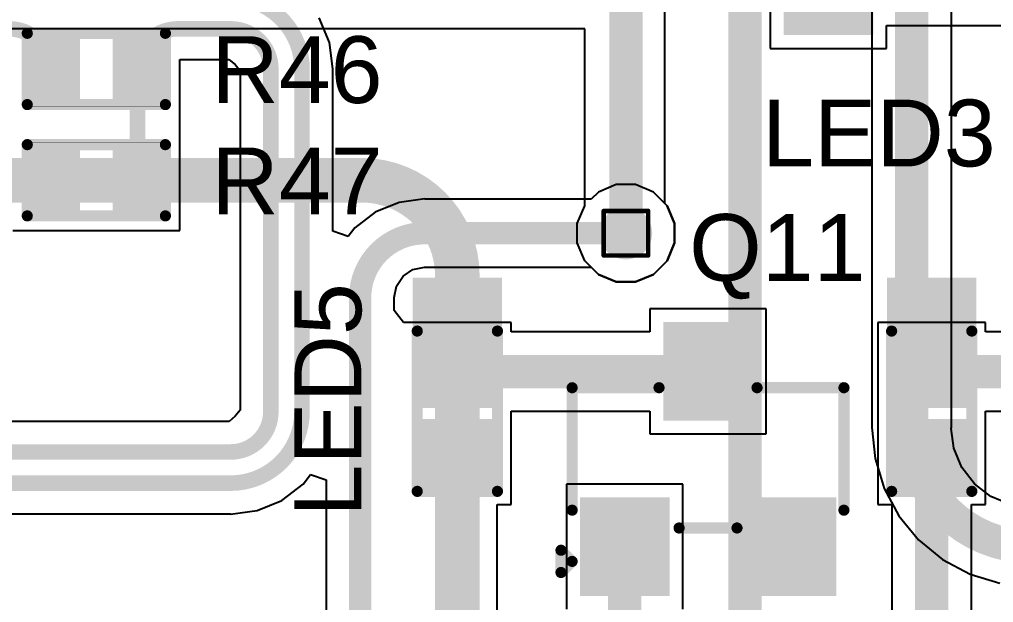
# Model space of a CAD drawing. Header units: inches. Extents: x -40 to 219, y 2 to 133.
# Drawn here: x 25.39 to 36.49, y 25.79 to 32.44 of the extents above; entities that cross this region are included whole.
import ezdxf

# ---------------------------------------------------------------- set-up
doc = ezdxf.new("R2010")
doc.units = ezdxf.units.IN
for name, color, linetype in [('Bottom Layer', 5, 'Continuous'), ('Drill Drawing', 1, 'Continuous'), ('Top Layer', 1, 'Continuous'), ('Top Overlay', 2, 'Continuous'), ('Top Paste', 8, 'Continuous'), ('Top Solder', 216, 'Continuous'), ('Via Holes', 16, 'Continuous')]:
    doc.layers.add(name, color=color, linetype=linetype)
doc.styles.add('Arial', font='', dxfattribs={"height": 0.2})
doc.styles.get('Arial').set_extended_font_data('Arial')

# ---------------------------------------------------------------- blocks, each defined once
blk = doc.blocks.new('R___0402_71')
at = {"layer": 'Top Layer'}
for points in [[(-0.6985025399999999, -0.3175), (-0.6985025399999999, 0.3175), (-0.24130254, 0.3175), (-0.24130254, -0.3175)], [(0.2412999999999999, -0.3175), (0.2413, 0.3175), (0.6985, 0.3175), (0.6985, -0.3175)]]:
    blk.add_hatch(color=1, dxfattribs=at).paths.add_polyline_path(points)
at = {"layer": 'Top Paste'}
for points in [[(-0.6985025399999999, -0.3175), (-0.6985025399999999, 0.3175), (-0.24130254, 0.3175), (-0.24130254, -0.3175)], [(0.2412999999999999, -0.3175), (0.2413, 0.3175), (0.6985, 0.3175), (0.6985, -0.3175)]]:
    blk.add_hatch(color=8, dxfattribs=at).paths.add_polyline_path(points)
at = {"layer": 'Top Solder'}
for points in [[(-0.7535037, -0.37250116), (-0.7535037, 0.37250116), (-0.18630138, 0.37250116), (-0.18630138, -0.37250116)], [(0.1862988399999999, -0.37250116), (0.18629884, 0.37250116), (0.75350116, 0.37250116), (0.75350116, -0.37250116)]]:
    blk.add_hatch(color=216, dxfattribs=at).paths.add_polyline_path(points)
at = {"layer": 'Top Overlay'}
for points in [[(0.7874, 0.4064, 0.127, 0.127, 0), (-0.7874, 0.4064, 0.127, 0.127, 0)], [(-0.7874, 0.4064, 0.127, 0.127, 0), (-0.7874, -0.4064, 0.127, 0.127, 0)], [(0.7874, 0.4064, 0.127, 0.127, 0), (0.7874, -0.4064, 0.127, 0.127, 0)], [(0.7874, -0.4064, 0.127, 0.127, 0), (-0.7874, -0.4064, 0.127, 0.127, 0)], [(0.8127974599999999, -0.4318, 0.0032258, 0.0032258, 0), (-0.8128, -0.4318, 0.0032258, 0.0032258, 0)]]:
    blk.add_lwpolyline(points, format="xyseb", dxfattribs=at)
for points in [[(-0.8191499999999999, 0.4064, 0.0635, 0.0635, 1), (-0.7556499999999999, 0.4064, 0.0635, 0.0635, 1)], [(-0.8191499999999999, 0.4064, 0.0635, 0.0635, 1), (-0.7556499999999999, 0.4064, 0.0635, 0.0635, 1)], [(0.7556499999999999, 0.4064, 0.0635, 0.0635, 1), (0.8191499999999999, 0.4064, 0.0635, 0.0635, 1)], [(0.7556499999999999, 0.4064, 0.0635, 0.0635, 1), (0.8191499999999999, 0.4064, 0.0635, 0.0635, 1)], [(-0.8191499999999999, -0.4064, 0.0635, 0.0635, 1), (-0.7556499999999999, -0.4064, 0.0635, 0.0635, 1)], [(-0.8191499999999999, -0.4064, 0.0635, 0.0635, 1), (-0.7556499999999999, -0.4064, 0.0635, 0.0635, 1)], [(-0.81360518, -0.4318, 0.0016129, 0.0016129, 1), (-0.8119948199999999, -0.4318, 0.0016129, 0.0016129, 1)], [(0.7556499999999999, -0.4064, 0.0635, 0.0635, 1), (0.8191499999999999, -0.4064, 0.0635, 0.0635, 1)], [(0.7556499999999999, -0.4064, 0.0635, 0.0635, 1), (0.8191499999999999, -0.4064, 0.0635, 0.0635, 1)], [(0.81199228, -0.4318, 0.0016129, 0.0016129, 1), (0.8136026399999999, -0.4318, 0.0016129, 0.0016129, 1)]]:
    blk.add_lwpolyline(points, format="xyseb", close=True, dxfattribs=at)
blk = doc.blocks.new('R___0402_72')
at = {"layer": 'Top Layer'}
for points in [[(-0.6985, -0.3175), (-0.6985, 0.3175), (-0.2412999999999999, 0.3175), (-0.2413, -0.3175)], [(0.24130254, -0.3175), (0.24130254, 0.3175), (0.6985025399999999, 0.3175), (0.6985025399999999, -0.3175)]]:
    blk.add_hatch(color=1, dxfattribs=at).paths.add_polyline_path(points)
at = {"layer": 'Top Paste'}
for points in [[(-0.6985, -0.3175), (-0.6985, 0.3175), (-0.2412999999999999, 0.3175), (-0.2413, -0.3175)], [(0.24130254, -0.3175), (0.24130254, 0.3175), (0.6985025399999999, 0.3175), (0.6985025399999999, -0.3175)]]:
    blk.add_hatch(color=8, dxfattribs=at).paths.add_polyline_path(points)
at = {"layer": 'Top Solder'}
for points in [[(-0.75350116, -0.37250116), (-0.75350116, 0.37250116), (-0.1862988399999999, 0.37250116), (-0.18629884, -0.37250116)], [(0.18630138, -0.37250116), (0.18630138, 0.37250116), (0.7535037, 0.37250116), (0.7535037, -0.37250116)]]:
    blk.add_hatch(color=216, dxfattribs=at).paths.add_polyline_path(points)
at = {"layer": 'Top Overlay'}
for points in [[(-0.7874, 0.4064, 0.127, 0.127, 0), (0.7874, 0.4064, 0.127, 0.127, 0)], [(-0.7874, -0.4064, 0.127, 0.127, 0), (-0.7874, 0.4064, 0.127, 0.127, 0)], [(0.7874, -0.4064, 0.127, 0.127, 0), (0.7874, 0.4064, 0.127, 0.127, 0)], [(-0.7874, -0.4064, 0.127, 0.127, 0), (0.7874, -0.4064, 0.127, 0.127, 0)], [(-0.8127974599999999, -0.4318, 0.0032258, 0.0032258, 0), (0.8128, -0.4318, 0.0032258, 0.0032258, 0)]]:
    blk.add_lwpolyline(points, format="xyseb", dxfattribs=at)
for points in [[(-0.8191499999999999, 0.4064, 0.0635, 0.0635, 1), (-0.7556499999999999, 0.4064, 0.0635, 0.0635, 1)], [(-0.8191499999999999, 0.4064, 0.0635, 0.0635, 1), (-0.7556499999999999, 0.4064, 0.0635, 0.0635, 1)], [(0.7556499999999999, 0.4064, 0.0635, 0.0635, 1), (0.8191499999999999, 0.4064, 0.0635, 0.0635, 1)], [(0.7556499999999999, 0.4064, 0.0635, 0.0635, 1), (0.8191499999999999, 0.4064, 0.0635, 0.0635, 1)], [(-0.8191499999999999, -0.4064, 0.0635, 0.0635, 1), (-0.7556499999999999, -0.4064, 0.0635, 0.0635, 1)], [(-0.8191499999999999, -0.4064, 0.0635, 0.0635, 1), (-0.7556499999999999, -0.4064, 0.0635, 0.0635, 1)], [(-0.8136026399999999, -0.4318, 0.0016129, 0.0016129, 1), (-0.81199228, -0.4318, 0.0016129, 0.0016129, 1)], [(0.7556499999999999, -0.4064, 0.0635, 0.0635, 1), (0.8191499999999999, -0.4064, 0.0635, 0.0635, 1)], [(0.7556499999999999, -0.4064, 0.0635, 0.0635, 1), (0.8191499999999999, -0.4064, 0.0635, 0.0635, 1)], [(0.8119948199999999, -0.4318, 0.0016129, 0.0016129, 1), (0.81360518, -0.4318, 0.0016129, 0.0016129, 1)]]:
    blk.add_lwpolyline(points, format="xyseb", close=True, dxfattribs=at)
blk = doc.blocks.new('SOT_23_121')
at = {"layer": 'Top Layer'}
for points in [[(-0.41000045, 1.46000089), (0.41000045, 1.46000089), (0.41000045, 0.54000019), (-0.41000045, 0.54000019)], [(-1.36000109, -0.54000019), (-0.54000019, -0.54000019), (-0.54000019, -1.46000089), (-1.36000109, -1.46000089)], [(0.54000019, -0.54000019), (1.36000109, -0.54000019), (1.36000109, -1.46000089), (0.54000019, -1.46000089)]]:
    blk.add_hatch(color=1, dxfattribs=at).paths.add_polyline_path(points)
at = {"layer": 'Top Paste'}
for points in [[(-0.41000045, 1.46000089), (0.41000045, 1.46000089), (0.41000045, 0.54000019), (-0.41000045, 0.54000019)], [(-1.36000109, -0.54000019), (-0.54000019, -0.54000019), (-0.54000019, -1.46000089), (-1.36000109, -1.46000089)], [(0.54000019, -0.54000019), (1.36000109, -0.54000019), (1.36000109, -1.46000089), (0.54000019, -1.46000089)]]:
    blk.add_hatch(color=8, dxfattribs=at).paths.add_polyline_path(points)
at = {"layer": 'Top Solder'}
for points in [[(-0.51160045, 1.56160089), (0.51160045, 1.56160089), (0.51160045, 0.43840019), (-0.51160045, 0.43840019)], [(-1.46160109, -0.43840019), (-0.43840019, -0.43840019), (-0.43840019, -1.56160089), (-1.46160109, -1.56160089)], [(0.43840019, -0.43840019), (1.46160109, -0.43840019), (1.46160109, -1.56160089), (0.43840019, -1.56160089)]]:
    blk.add_hatch(color=216, dxfattribs=at).paths.add_polyline_path(points)
at = {"layer": 'Top Overlay'}
for points in [[(-0.5588, 0.8128, 0.127, 0.127, 0), (-1.54940254, 0.8127974599999999, 0.127, 0.127, 0)], [(-1.5494, -0.5841999999999999, 0.127, 0.127, 0), (-1.54940254, 0.8127974599999999, 0.127, 0.127, 0)], [(1.54940254, 0.8127974599999999, 0.127, 0.127, 0), (0.5588, 0.8128, 0.127, 0.127, 0)], [(1.54940254, 0.8127974599999999, 0.127, 0.127, 0), (1.5494, -0.5841999999999999, 0.127, 0.127, 0)], [(0.3302, -0.7874, 0.127, 0.127, 0), (-0.3302, -0.7874, 0.127, 0.127, 0)], [(-1.5494, -1.1684, 0.127, 0.127, 0), (-1.6764, -1.0414, 0.127, 0.127, 0)], [(-1.6764, -1.0414, 0.127, 0.127, 0), (-1.6764, -1.29540254, 0.127, 0.127, 0)], [(-1.5494, -1.1684, 0.127, 0.127, 0), (-1.6764, -1.29540254, 0.127, 0.127, 0)]]:
    blk.add_lwpolyline(points, format="xyseb", dxfattribs=at)
for points in [[(-1.58115254, 0.8127974599999999, 0.0635, 0.0635, 1), (-1.51765254, 0.8127974599999999, 0.0635, 0.0635, 1)], [(-1.58115254, 0.8127974599999999, 0.0635, 0.0635, 1), (-1.51765254, 0.8127974599999999, 0.0635, 0.0635, 1)], [(-0.5905499999999999, 0.8128, 0.0635, 0.0635, 1), (-0.52705, 0.8128, 0.0635, 0.0635, 1)], [(0.52705, 0.8128, 0.0635, 0.0635, 1), (0.5905499999999999, 0.8128, 0.0635, 0.0635, 1)], [(1.51765254, 0.8127974599999999, 0.0635, 0.0635, 1), (1.58115254, 0.8127974599999999, 0.0635, 0.0635, 1)], [(1.51765254, 0.8127974599999999, 0.0635, 0.0635, 1), (1.58115254, 0.8127974599999999, 0.0635, 0.0635, 1)], [(-1.58115, -0.5841999999999999, 0.0635, 0.0635, 1), (-1.51765, -0.5841999999999999, 0.0635, 0.0635, 1)], [(1.51765, -0.5841999999999999, 0.0635, 0.0635, 1), (1.58115, -0.5841999999999999, 0.0635, 0.0635, 1)], [(-0.36195, -0.7874, 0.0635, 0.0635, 1), (-0.29845, -0.7874, 0.0635, 0.0635, 1)], [(0.29845, -0.7874, 0.0635, 0.0635, 1), (0.36195, -0.7874, 0.0635, 0.0635, 1)], [(-1.70815, -1.0414, 0.0635, 0.0635, 1), (-1.64465, -1.0414, 0.0635, 0.0635, 1)], [(-1.70815, -1.0414, 0.0635, 0.0635, 1), (-1.64465, -1.0414, 0.0635, 0.0635, 1)], [(-1.58115, -1.1684, 0.0635, 0.0635, 1), (-1.51765, -1.1684, 0.0635, 0.0635, 1)], [(-1.58115, -1.1684, 0.0635, 0.0635, 1), (-1.51765, -1.1684, 0.0635, 0.0635, 1)], [(-1.70815, -1.29540254, 0.0635, 0.0635, 1), (-1.64465, -1.29540254, 0.0635, 0.0635, 1)], [(-1.70815, -1.29540254, 0.0635, 0.0635, 1), (-1.64465, -1.29540254, 0.0635, 0.0635, 1)]]:
    blk.add_lwpolyline(points, format="xyseb", close=True, dxfattribs=at)
blk = doc.blocks.new('SOT_23_125')
at = {"layer": 'Top Layer'}
for points in [[(-0.41000045, 1.46000089), (0.41000045, 1.46000089), (0.41000045, 0.54000019), (-0.41000045, 0.54000019)], [(-1.36000109, -0.54000019), (-0.54000019, -0.54000019), (-0.54000019, -1.46000089), (-1.36000109, -1.46000089)], [(0.54000019, -0.54000019), (1.36000109, -0.54000019), (1.36000109, -1.46000089), (0.54000019, -1.46000089)]]:
    blk.add_hatch(color=1, dxfattribs=at).paths.add_polyline_path(points)
at = {"layer": 'Top Paste'}
for points in [[(-0.41000045, 1.46000089), (0.41000045, 1.46000089), (0.41000045, 0.54000019), (-0.41000045, 0.54000019)], [(-1.36000109, -0.54000019), (-0.54000019, -0.54000019), (-0.54000019, -1.46000089), (-1.36000109, -1.46000089)], [(0.54000019, -0.54000019), (1.36000109, -0.54000019), (1.36000109, -1.46000089), (0.54000019, -1.46000089)]]:
    blk.add_hatch(color=8, dxfattribs=at).paths.add_polyline_path(points)
at = {"layer": 'Top Solder'}
for points in [[(-0.51160045, 1.56160089), (0.51160045, 1.56160089), (0.51160045, 0.43840019), (-0.51160045, 0.43840019)], [(-1.46160109, -0.43840019), (-0.43840019, -0.43840019), (-0.43840019, -1.56160089), (-1.46160109, -1.56160089)], [(0.43840019, -0.43840019), (1.46160109, -0.43840019), (1.46160109, -1.56160089), (0.43840019, -1.56160089)]]:
    blk.add_hatch(color=216, dxfattribs=at).paths.add_polyline_path(points)
at = {"layer": 'Top Overlay'}
for points in [[(-1.5494, -0.5841999999999999, 0.127, 0.127, 0), (-1.5494, 0.8128, 0.127, 0.127, 0)], [(-1.5494, 0.8128, 0.127, 0.127, 0), (-0.5588, 0.8128, 0.127, 0.127, 0)], [(0.5588, 0.8128, 0.127, 0.127, 0), (1.5494, 0.8128, 0.127, 0.127, 0)], [(1.5494, -0.5841999999999999, 0.127, 0.127, 0), (1.5494, 0.8128, 0.127, 0.127, 0)], [(-0.3302, -0.7874, 0.127, 0.127, 0), (0.3302, -0.7874, 0.127, 0.127, 0)], [(-1.6764, -1.0414, 0.127, 0.127, 0), (-1.5494, -1.1684, 0.127, 0.127, 0)], [(-1.6764, -1.2954, 0.127, 0.127, 0), (-1.6764, -1.0414, 0.127, 0.127, 0)], [(-1.6764, -1.2954, 0.127, 0.127, 0), (-1.5494, -1.1684, 0.127, 0.127, 0)]]:
    blk.add_lwpolyline(points, format="xyseb", dxfattribs=at)
for points in [[(-1.58115, 0.8128, 0.0635, 0.0635, 1), (-1.51765, 0.8128, 0.0635, 0.0635, 1)], [(-1.58115, 0.8128, 0.0635, 0.0635, 1), (-1.51765, 0.8128, 0.0635, 0.0635, 1)], [(-0.5905499999999999, 0.8128, 0.0635, 0.0635, 1), (-0.52705, 0.8128, 0.0635, 0.0635, 1)], [(0.52705, 0.8128, 0.0635, 0.0635, 1), (0.5905499999999999, 0.8128, 0.0635, 0.0635, 1)], [(1.51765, 0.8128, 0.0635, 0.0635, 1), (1.58115, 0.8128, 0.0635, 0.0635, 1)], [(1.51765, 0.8128, 0.0635, 0.0635, 1), (1.58115, 0.8128, 0.0635, 0.0635, 1)], [(-1.58115, -0.5841999999999999, 0.0635, 0.0635, 1), (-1.51765, -0.5841999999999999, 0.0635, 0.0635, 1)], [(1.51765, -0.5841999999999999, 0.0635, 0.0635, 1), (1.58115, -0.5841999999999999, 0.0635, 0.0635, 1)], [(-0.36195, -0.7874, 0.0635, 0.0635, 1), (-0.29845, -0.7874, 0.0635, 0.0635, 1)], [(0.29845, -0.7874, 0.0635, 0.0635, 1), (0.36195, -0.7874, 0.0635, 0.0635, 1)], [(-1.70815, -1.0414, 0.0635, 0.0635, 1), (-1.64465, -1.0414, 0.0635, 0.0635, 1)], [(-1.70815, -1.0414, 0.0635, 0.0635, 1), (-1.64465, -1.0414, 0.0635, 0.0635, 1)], [(-1.58115, -1.1684, 0.0635, 0.0635, 1), (-1.51765, -1.1684, 0.0635, 0.0635, 1)], [(-1.58115, -1.1684, 0.0635, 0.0635, 1), (-1.51765, -1.1684, 0.0635, 0.0635, 1)], [(-1.70815, -1.2954, 0.0635, 0.0635, 1), (-1.64465, -1.2954, 0.0635, 0.0635, 1)], [(-1.70815, -1.2954, 0.0635, 0.0635, 1), (-1.64465, -1.2954, 0.0635, 0.0635, 1)]]:
    blk.add_lwpolyline(points, format="xyseb", close=True, dxfattribs=at)
blk = doc.blocks.new('LED_0402_140')
at = {"layer": 'Top Layer'}
for points in [[(-0.7849997, 0.36000055), (-0.16500094, 0.36000055), (-0.16500094, -0.36000055), (-0.7849997, -0.36000055)], [(0.16500094, 0.36000055), (0.7849997, 0.36000055), (0.7849997, -0.36000055), (0.16500094, -0.36000055)]]:
    blk.add_hatch(color=1, dxfattribs=at).paths.add_polyline_path(points)
at = {"layer": 'Top Overlay'}
blk.add_hatch(color=2, dxfattribs=at).paths.add_polyline_path([(0.9391649999999999, -0.508), (1.548765, -0.508), (1.548765, 0.508), (0.9391649999999999, 0.508)])
at = {"layer": 'Top Paste'}
for points in [[(-0.7849997, 0.36000055), (-0.16500094, 0.36000055), (-0.16500094, -0.36000055), (-0.7849997, -0.36000055)], [(0.16500094, 0.36000055), (0.7849997, 0.36000055), (0.7849997, -0.36000055), (0.16500094, -0.36000055)]]:
    blk.add_hatch(color=8, dxfattribs=at).paths.add_polyline_path(points)
at = {"layer": 'Top Solder'}
for points in [[(-0.8865996999999999, 0.4616005499999999), (-0.06340093999999999, 0.4616005499999999), (-0.06340093999999999, -0.4616005499999999), (-0.8865996999999999, -0.4616005499999999)], [(0.06340093999999999, 0.4616005499999999), (0.8865996999999999, 0.4616005499999999), (0.8865996999999999, -0.4616005499999999), (0.06340093999999999, -0.4616005499999999)]]:
    blk.add_hatch(color=216, dxfattribs=at).paths.add_polyline_path(points)
at = {"layer": 'Top Overlay'}
for points in [[(-0.889, 0.4571999999999999, 0.127, 0.127, 0), (0.9397999999999999, 0.4571999999999999, 0.127, 0.127, 0)], [(-0.889, 0.4571999999999999, 0.127, 0.127, 0), (-0.889, -0.4571999999999999, 0.127, 0.127, 0)], [(0.9397999999999999, 0.4571999999999999, 0.127, 0.127, 0), (0.9397999999999999, -0.4571999999999999, 0.127, 0.127, 0)], [(-0.889, -0.4571999999999999, 0.127, 0.127, 0), (0.9397999999999999, -0.4571999999999999, 0.127, 0.127, 0)]]:
    blk.add_lwpolyline(points, format="xyseb", dxfattribs=at)
for points in [[(-0.9207499999999998, 0.4571999999999999, 0.0635, 0.0635, 1), (-0.85725, 0.4571999999999999, 0.0635, 0.0635, 1)], [(-0.9207499999999998, 0.4571999999999999, 0.0635, 0.0635, 1), (-0.85725, 0.4571999999999999, 0.0635, 0.0635, 1)], [(0.9080499999999999, 0.4571999999999999, 0.0635, 0.0635, 1), (0.9715499999999999, 0.4571999999999999, 0.0635, 0.0635, 1)], [(0.9080499999999999, 0.4571999999999999, 0.0635, 0.0635, 1), (0.9715499999999999, 0.4571999999999999, 0.0635, 0.0635, 1)], [(-0.9207499999999998, -0.4571999999999999, 0.0635, 0.0635, 1), (-0.85725, -0.4571999999999999, 0.0635, 0.0635, 1)], [(-0.9207499999999998, -0.4571999999999999, 0.0635, 0.0635, 1), (-0.85725, -0.4571999999999999, 0.0635, 0.0635, 1)], [(0.9080499999999999, -0.4571999999999999, 0.0635, 0.0635, 1), (0.9715499999999999, -0.4571999999999999, 0.0635, 0.0635, 1)], [(0.9080499999999999, -0.4571999999999999, 0.0635, 0.0635, 1), (0.9715499999999999, -0.4571999999999999, 0.0635, 0.0635, 1)]]:
    blk.add_lwpolyline(points, format="xyseb", close=True, dxfattribs=at)
blk = doc.blocks.new('LED_0402_142')
at = {"layer": 'Top Layer'}
for points in [[(-0.7849997, 0.36000055), (-0.16500094, 0.36000055), (-0.16500094, -0.36000055), (-0.7849997, -0.36000055)], [(0.16500094, 0.36000055), (0.7849997, 0.36000055), (0.7849997, -0.36000055), (0.16500094, -0.36000055)]]:
    blk.add_hatch(color=1, dxfattribs=at).paths.add_polyline_path(points)
at = {"layer": 'Top Overlay'}
blk.add_hatch(color=2, dxfattribs=at).paths.add_polyline_path([(0.9397085599999999, -0.508), (1.54930856, -0.508), (1.54930856, 0.508), (0.9397085599999999, 0.508)])
at = {"layer": 'Top Paste'}
for points in [[(-0.7849997, 0.36000055), (-0.16500094, 0.36000055), (-0.16500094, -0.36000055), (-0.7849997, -0.36000055)], [(0.16500094, 0.36000055), (0.7849997, 0.36000055), (0.7849997, -0.36000055), (0.16500094, -0.36000055)]]:
    blk.add_hatch(color=8, dxfattribs=at).paths.add_polyline_path(points)
at = {"layer": 'Top Solder'}
for points in [[(-0.8865996999999999, 0.4616005499999999), (-0.06340093999999999, 0.4616005499999999), (-0.06340093999999999, -0.4616005499999999), (-0.8865996999999999, -0.4616005499999999)], [(0.06340093999999999, 0.4616005499999999), (0.8865996999999999, 0.4616005499999999), (0.8865996999999999, -0.4616005499999999), (0.06340093999999999, -0.4616005499999999)]]:
    blk.add_hatch(color=216, dxfattribs=at).paths.add_polyline_path(points)
at = {"layer": 'Top Overlay'}
for points in [[(-0.889, 0.4571999999999999, 0.127, 0.127, 0), (0.9397999999999999, 0.4571999999999999, 0.127, 0.127, 0)], [(-0.889, 0.4571999999999999, 0.127, 0.127, 0), (-0.889, -0.4571999999999999, 0.127, 0.127, 0)], [(0.9397999999999999, 0.4571999999999999, 0.127, 0.127, 0), (0.9397999999999999, -0.4571999999999999, 0.127, 0.127, 0)], [(-0.889, -0.4571999999999999, 0.127, 0.127, 0), (0.9397999999999999, -0.4571999999999999, 0.127, 0.127, 0)]]:
    blk.add_lwpolyline(points, format="xyseb", dxfattribs=at)
for points in [[(-0.9207499999999998, 0.4571999999999999, 0.0635, 0.0635, 1), (-0.85725, 0.4571999999999999, 0.0635, 0.0635, 1)], [(-0.9207499999999998, 0.4571999999999999, 0.0635, 0.0635, 1), (-0.85725, 0.4571999999999999, 0.0635, 0.0635, 1)], [(0.9080499999999999, 0.4571999999999999, 0.0635, 0.0635, 1), (0.9715499999999999, 0.4571999999999999, 0.0635, 0.0635, 1)], [(0.9080499999999999, 0.4571999999999999, 0.0635, 0.0635, 1), (0.9715499999999999, 0.4571999999999999, 0.0635, 0.0635, 1)], [(-0.9207499999999998, -0.4571999999999999, 0.0635, 0.0635, 1), (-0.85725, -0.4571999999999999, 0.0635, 0.0635, 1)], [(-0.9207499999999998, -0.4571999999999999, 0.0635, 0.0635, 1), (-0.85725, -0.4571999999999999, 0.0635, 0.0635, 1)], [(0.9080499999999999, -0.4571999999999999, 0.0635, 0.0635, 1), (0.9715499999999999, -0.4571999999999999, 0.0635, 0.0635, 1)], [(0.9080499999999999, -0.4571999999999999, 0.0635, 0.0635, 1), (0.9715499999999999, -0.4571999999999999, 0.0635, 0.0635, 1)]]:
    blk.add_lwpolyline(points, format="xyseb", close=True, dxfattribs=at)

msp = doc.modelspace()

# ---------------------------------------------------------------- hatches: boundary and pattern name
at = {"layer": 'Bottom Layer'}
h = msp.add_hatch(color=5, dxfattribs=at)
edge = h.paths.add_edge_path()
edge.add_arc((32.30282846, 30.00439262), 0.2999994, 0, 360)
at = {"layer": 'Top Layer'}
h = msp.add_hatch(color=1, dxfattribs=at)
edge = h.paths.add_edge_path()
edge.add_arc((32.30282846, 30.00439262), 0.2999994, 0, 360)
at = {"layer": 'Via Holes'}
h = msp.add_hatch(color=7, dxfattribs=at)
edge = h.paths.add_edge_path()
edge.add_arc((32.30282846, 30.00439262), 0.1499997, 0, 360)

# ---------------------------------------------------------------- linework, layer by layer
at = {"layer": 'Bottom Layer'}
for p, q in [((32.74262692, 37.82759008), (32.74262692, 30.34806731999999)), ((35.10832196, 33.49564548), (35.10832196, 27.78699548)), ((36.01473619999999, 27.78699548), (36.01473619999999, 33.49564548)), ((31.83621268, 32.33557668), (24.54166288, 32.33557922)), ((31.83621268, 30.32125), (31.83621268, 32.33557668)), ((31.74882906, 30.11459052), (31.83316976, 30.31820708)), ((31.83316976, 30.31820708), (31.83621268, 30.32125)), ((32.74262692, 30.34806731999999), (32.77248716, 30.31820708)), ((32.77248716, 30.31820708), (32.85682786, 30.11459052)), ((31.74882906, 29.89419472), (31.74882906, 30.11459052)), ((32.85682786, 30.11459052), (32.85682786, 29.89419472)), ((31.83316976, 29.69057816), (31.74882906, 29.89419472)), ((32.85682786, 29.89419472), (32.77248716, 29.69057816)), ((31.989014, 29.53473392), (31.83316976, 29.69057816)), ((32.77248716, 29.69057816), (32.61664292, 29.53473392)), ((32.19263056, 29.45039322), (31.989014, 29.53473392)), ((32.41302636, 29.45039322), (32.19263056, 29.45039322)), ((32.61664292, 29.53473392), (32.41302636, 29.45039322)), ((35.10832196, 27.78699548), (35.10830671999999, 27.78699548)), ((35.10830671999999, 27.78699548), (35.14311233999999, 27.43361798)), ((36.01246036, 27.77555532), (36.01473619999999, 27.78699548)), ((36.04191674, 27.55180672), (36.01246036, 27.77555532)), ((36.13269634, 27.33264282), (36.04191674, 27.55180672)), ((35.14311233999999, 27.43361798), (35.24618808, 27.09382186)), ((36.27710804, 27.1444466), (36.13269634, 27.33264282)), ((36.46530426, 27.0000349), (36.27710804, 27.1444466)), ((35.24618808, 27.09382186), (35.41357408, 26.78066272)), ((36.68446815999999, 26.9092553), (36.46530426, 27.0000349)), ((35.41357408, 26.78066272), (35.63883906, 26.50617762)), ((35.63883906, 26.50617762), (35.91332415999999, 26.28091264)), ((35.91332415999999, 26.28091264), (36.2264833, 26.11352664)), ((36.2264833, 26.11352664), (36.56627942, 26.0104509))]:
    msp.add_line(p, q, dxfattribs=at)
for points in [[(32.30282846, 30.00439262, 0.3809999999999999, 0.3809999999999999, 0), (32.30282846, 38.10315214, 0.3809999999999999, 0.3809999999999999, 0)], [(33.66152779999999, 21.27757492, 0.3809999999999999, 0.3809999999999999, 0), (33.66152779999999, 33.82591152, 0.3809999999999999, 0.3809999999999999, 0)], [(35.56152908, 27.78699548, 0.3809999999999999, 0.3809999999999999, 0), (35.56152908, 33.82591152, 0.3809999999999999, 0.3809999999999999, 0)], [(24.96982052, 30.60837668, 0.508, 0.508, 0), (29.29384286, 30.60837668, 0.508, 0.508, 0)], [(29.29384286, 30.60837668, 0.508, 0.508, -0.4142135623730951), (30.38143022, 29.52078932, 0.508, 0.508, 0)], [(30.38143022, 22.00345612, 0.508, 0.508, 0), (30.38143022, 29.52078932, 0.508, 0.508, 0)], [(36.91965692, 26.42886764, 0.3809999999999999, 0.3809999999999999, -0.4142135623730951), (35.56152908, 27.78699548, 0.3809999999999999, 0.3809999999999999, 0)]]:
    msp.add_lwpolyline(points, format="xyseb", dxfattribs=at)
for points in [[(29.16684286, 30.60837668, 0.254, 0.254, 1), (29.42084286, 30.60837668, 0.254, 0.254, 1)], [(29.16684286, 30.60837668, 0.254, 0.254, 1), (29.42084286, 30.60837668, 0.254, 0.254, 1)], [(32.20757846, 30.00439262, 0.1905, 0.1905, 1), (32.39807845999999, 30.00439262, 0.1905, 0.1905, 1)], [(30.25443022, 29.52078932, 0.254, 0.254, 1), (30.50843022, 29.52078932, 0.254, 0.254, 1)], [(30.25443022, 29.52078932, 0.254, 0.254, 1), (30.50843022, 29.52078932, 0.254, 0.254, 1)], [(35.46627908, 27.78699548, 0.1905, 0.1905, 1), (35.65677907999999, 27.78699548, 0.1905, 0.1905, 1)], [(35.46627908, 27.78699548, 0.1905, 0.1905, 1), (35.65677907999999, 27.78699548, 0.1905, 0.1905, 1)]]:
    msp.add_lwpolyline(points, format="xyseb", close=True, dxfattribs=at)
at = {"layer": 'Drill Drawing'}
for points in [[(32.04882846, 30.25839262, 0.0508, 0.0508, 0), (32.55682846, 30.25839262, 0.0508, 0.0508, 0)], [(32.04882846, 29.75039262, 0.0508, 0.0508, 0), (32.04882846, 30.25839262, 0.0508, 0.0508, 0)], [(32.55682846, 29.75039262, 0.0508, 0.0508, 0), (32.55682846, 30.25839262, 0.0508, 0.0508, 0)], [(32.04882846, 29.75039262, 0.0508, 0.0508, 0), (32.55682846, 29.75039262, 0.0508, 0.0508, 0)]]:
    msp.add_lwpolyline(points, format="xyseb", dxfattribs=at)
for points in [[(32.03612846, 30.25839262, 0.0254, 0.0254, 1), (32.06152846, 30.25839262, 0.0254, 0.0254, 1)], [(32.03612846, 30.25839262, 0.0254, 0.0254, 1), (32.06152846, 30.25839262, 0.0254, 0.0254, 1)], [(32.54412846, 30.25839262, 0.0254, 0.0254, 1), (32.56952845999999, 30.25839262, 0.0254, 0.0254, 1)], [(32.54412846, 30.25839262, 0.0254, 0.0254, 1), (32.56952845999999, 30.25839262, 0.0254, 0.0254, 1)], [(32.03612846, 29.75039262, 0.0254, 0.0254, 1), (32.06152846, 29.75039262, 0.0254, 0.0254, 1)], [(32.03612846, 29.75039262, 0.0254, 0.0254, 1), (32.06152846, 29.75039262, 0.0254, 0.0254, 1)], [(32.54412846, 29.75039262, 0.0254, 0.0254, 1), (32.56952845999999, 29.75039262, 0.0254, 0.0254, 1)], [(32.54412846, 29.75039262, 0.0254, 0.0254, 1), (32.56952845999999, 29.75039262, 0.0254, 0.0254, 1)]]:
    msp.add_lwpolyline(points, format="xyseb", close=True, dxfattribs=at)
at = {"layer": 'Top Layer'}
for p, q in [((33.94752926, 33.18471392), (33.94752926, 32.1119119)), ((28.923361, 32.1799712), (28.80689438, 32.46114919999999)), ((35.27552762, 32.1119119), (35.27552762, 32.37270385999999)), ((35.27552762, 32.37270385999999), (36.59163116, 32.37270385999999)), ((28.9630866, 31.87822936), (28.923361, 32.1799712)), ((33.94752926, 32.1119119), (35.27552762, 32.1119119)), ((27.21772052, 31.30688176), (27.21772052, 31.98595838)), ((27.21772052, 31.98595838), (27.77757462, 31.98595838)), ((27.77757462, 31.98595838), (27.84658642, 31.9276095)), ((27.84658642, 31.9276095), (27.90499372, 31.85853928)), ((28.95983032, 30.02839562), (28.95983032, 31.87822936)), ((28.95983032, 31.87822936), (28.9630866, 31.87822936)), ((27.90499372, 31.85853928), (27.90499372, 27.9851612)), ((27.2177256, 31.30688176), (27.21772052, 31.30688176)), ((27.2177256, 31.1798716), (27.2177256, 31.30688176)), ((27.21772052, 30.03687668), (27.21772052, 31.1798716)), ((27.21772052, 31.1798716), (27.2177256, 31.1798716)), ((32.19263056, 30.55839202), (31.989014, 30.47405132)), ((32.41302636, 30.55839202), (32.19263056, 30.55839202)), ((32.61664292, 30.47405132), (32.41302636, 30.55839202)), ((31.989014, 30.47405132), (31.90782036, 30.39285768)), ((32.77248716, 30.31820708), (32.61664292, 30.47405132)), ((29.71726594, 30.35662712), (29.4453945, 30.24401367999999)), ((30.00901796, 30.395037), (29.71726594, 30.35662712)), ((30.00901796, 30.39285768), (30.00901796, 30.395037)), ((31.90782036, 30.39285768), (30.00901796, 30.39285768)), ((32.85682786, 30.11459052), (32.77248716, 30.31820708)), ((29.4453945, 30.24401367999999), (29.21193548, 30.06487509999999)), ((32.85682786, 29.89419472), (32.85682786, 30.11459052)), ((25.31272052, 30.03687668), (27.21772052, 30.03687668)), ((29.13763032, 29.96804014), (28.95983032, 30.02839562)), ((29.21193548, 30.06487509999999), (29.13763032, 29.96804014)), ((32.77248716, 29.69057816), (32.85682786, 29.89419472)), ((32.61664292, 29.53473392), (32.77248716, 29.69057816)), ((29.76179976, 29.51501082), (29.875226, 29.5907968)), ((29.875226, 29.5907968), (30.00528924, 29.61666924)), ((30.00528924, 29.61666924), (30.00901796, 29.61592756)), ((30.00901796, 29.61592756), (31.90782036, 29.61592756)), ((31.90782036, 29.61592756), (31.989014, 29.53473392)), ((29.68601378, 29.40158458), (29.76179976, 29.51501082)), ((31.989014, 29.53473392), (32.19263056, 29.45039322)), ((32.19263056, 29.45039322), (32.41302636, 29.45039322)), ((32.41302636, 29.45039322), (32.61664292, 29.53473392)), ((29.66014134, 29.27152134), (29.68601378, 29.40158458)), ((29.66088302, 29.26779261999999), (29.66014134, 29.27152134)), ((29.66088302, 29.12126256), (29.66088302, 29.26779261999999)), ((29.76698644, 28.98741218), (29.66088302, 29.12126256)), ((33.90341962, 29.1428678), (32.57542126, 29.1428678)), ((32.57542126, 29.1428678), (32.57542126, 28.87934788)), ((33.90341962, 27.71486964), (33.90341962, 29.1428678)), ((29.83868555999999, 28.98740964), (29.76698644, 28.98741218)), ((30.994985, 28.98740964), (29.83868555999999, 28.98740964)), ((30.994985, 28.87934788), (30.994985, 28.98740964)), ((36.40362036, 28.98719374), (35.1756218, 28.98719374)), ((35.1756218, 28.98719374), (35.1756218, 27.85919498)), ((36.40362036, 28.87923866), (36.40362036, 28.98719374)), ((32.57542126, 28.87934788), (30.994985, 28.87934788)), ((37.98363244, 28.87923866), (36.40362036, 28.87923866)), ((27.84650006, 27.91667264), (27.7780115, 27.85817898)), ((27.90499372, 27.9851612), (27.84650006, 27.91667264)), ((30.994985, 26.90941024), (30.994985, 27.97293364)), ((30.994985, 27.97293364), (32.57542126, 27.97293364)), ((32.57542126, 27.97293364), (32.57542126, 27.71486964)), ((36.40362036, 26.90919434), (36.40362036, 27.97282441999999)), ((36.40362036, 27.97282441999999), (37.98363244, 27.97282441999999)), ((27.7780115, 27.85817898), (18.6350402, 27.85817898)), ((35.1756218, 27.85919498), (35.1756218, 26.90919434)), ((32.57542126, 27.71486964), (33.90341962, 27.71486964)), ((28.6214185, 27.1417542), (28.7061529, 27.2521807)), ((28.7061529, 27.2521807), (28.8839529, 27.19182776)), ((28.37981878, 26.95636976), (28.6214185, 27.1417542)), ((28.8839529, 27.19182776), (28.8839529, 21.56195078)), ((32.95341898, 27.14286672), (31.62542062, 27.14286672)), ((31.62542062, 27.14286672), (31.62542062, 25.71486856)), ((32.95341898, 25.71486856), (32.95341898, 27.14286672)), ((28.09846805999999, 26.83982948), (28.37981878, 26.95636976)), ((30.83437572, 25.17194864), (30.83437572, 26.90941024)), ((30.83437572, 26.90941024), (30.994985, 26.90941024)), ((35.1756218, 26.90919434), (35.33641396, 26.90919434)), ((35.33641396, 26.90919434), (35.33641396, 25.17199944)), ((36.2428282, 25.17199944), (36.2428282, 26.90919434)), ((36.2428282, 26.90919434), (36.40362036, 26.90919434)), ((21.5435307, 26.80334238), (27.79654334, 26.80334238)), ((27.79654334, 26.80008102), (28.09846805999999, 26.83982948)), ((27.79654334, 26.80334238), (27.79654334, 26.80008102))]:
    msp.add_line(p, q, dxfattribs=at)
for points in [[(27.79724946, 32.69119191999999, 0.1778, 0.1778, -0.4142135623730951), (28.61021202, 31.87822936, 0.1778, 0.1778, 0)], [(25.2746637, 32.33557668, 0.1778, 0.1778, -0.2679487661814804), (25.67060906, 32.10697668, 0.1778, 0.1778, 0)], [(26.7351256, 31.87837668, 0.1778, 0.1778, -0.4142135623730951), (27.1923256, 32.33557668, 0.1778, 0.1778, 0)], [(27.1923256, 32.33557668, 0.1778, 0.1778, 0), (27.79724946, 32.33557668, 0.1778, 0.1778, 0)], [(27.79724946, 32.33559192, 0.1778, 0.1778, -0.4142135623730951), (28.25461202, 31.87822936, 0.1778, 0.1778, 0)], [(25.67060906, 32.10697668, 0.1778, 0.1778, 0), (25.79531798, 31.87837668, 0.1778, 0.1778, 0)], [(26.73512052, 30.60837668, 0.1778, 0.1778, 0), (26.73512052, 31.87837668, 0.1778, 0.1778, 0)], [(26.73512052, 31.87837668, 0.1778, 0.1778, 0), (26.7351256, 31.87837668, 0.1778, 0.1778, 0)], [(28.25461202, 27.96662936, 0.1778, 0.1778, 0), (28.25461202, 31.87822936, 0.1778, 0.1778, 0)], [(28.61021202, 27.96662936, 0.1778, 0.1778, 0), (28.61021202, 31.87822936, 0.1778, 0.1778, 0)], [(24.96982052, 30.60837668, 0.508, 0.508, 0), (25.73612836, 30.60837668, 0.508, 0.508, 0)], [(29.27241796, 29.26779261999999, 0.254, 0.254, -0.4142135623730951), (30.00901796, 30.00439262, 0.254, 0.254, 0)], [(30.00901796, 30.00439262, 0.254, 0.254, 0), (32.30282846, 30.00439262, 0.254, 0.254, 0)], [(29.27241796, 21.56195078, 0.254, 0.254, 0), (29.27241796, 29.26779261999999, 0.254, 0.254, 0)], [(30.38098572, 28.42341026, 0.3809999999999999, 0.3809999999999999, 0), (30.38371622, 28.42614076, 0.3809999999999999, 0.3809999999999999, 0)], [(30.38371622, 28.42614076, 0.3809999999999999, 0.3809999999999999, 0), (33.23669247999999, 28.42614076, 0.3809999999999999, 0.3809999999999999, 0)], [(33.23669247999999, 28.42614076, 0.3809999999999999, 0.3809999999999999, 0), (33.23942044, 28.42886872, 0.3809999999999999, 0.3809999999999999, 0)], [(35.78962108, 28.42319436, 0.3809999999999999, 0.3809999999999999, 0), (35.79245826, 28.42603154, 0.3809999999999999, 0.3809999999999999, 0)], [(35.79245826, 28.42603154, 0.3809999999999999, 0.3809999999999999, 0), (38.64479444, 28.42603154, 0.3809999999999999, 0.3809999999999999, 0)], [(28.25461202, 27.96662936, 0.1778, 0.1778, -0.4142135623730951), (27.79654334, 27.50856068, 0.1778, 0.1778, 0)], [(28.61021202, 27.96662936, 0.1778, 0.1778, -0.4142135623730951), (27.79654334, 27.15296068, 0.1778, 0.1778, 0)], [(30.38098572, 27.47340962, 0.3809999999999999, 0.3809999999999999, 0), (30.3811686, 27.47322674, 0.3809999999999999, 0.3809999999999999, 0)], [(30.3811686, 24.53712898, 0.3809999999999999, 0.3809999999999999, 0), (30.3811686, 27.47322674, 0.3809999999999999, 0.3809999999999999, 0)], [(35.78962108, 24.53699944, 0.3809999999999999, 0.3809999999999999, 0), (35.78962108, 27.47319372, 0.3809999999999999, 0.3809999999999999, 0)], [(18.6350402, 27.50856068, 0.1778, 0.1778, 0), (27.79654334, 27.50856068, 0.1778, 0.1778, 0)], [(21.5435307, 27.15296068, 0.1778, 0.1778, 0), (27.79654334, 27.15296068, 0.1778, 0.1778, 0)], [(32.28933852, 26.42878636, 0.3809999999999999, 0.3809999999999999, 0), (32.2894198, 26.42886764, 0.3809999999999999, 0.3809999999999999, 0)], [(32.28933852, 24.5370477, 0.3809999999999999, 0.3809999999999999, 0), (32.28933852, 26.42878636, 0.3809999999999999, 0.3809999999999999, 0)]]:
    msp.add_lwpolyline(points, format="xyseb", dxfattribs=at)
for points in [[(27.1478756, 32.33557668, 0.08889999999999999, 0.08889999999999999, 1), (27.2367756, 32.33557668, 0.08889999999999999, 0.08889999999999999, 1)], [(27.1478756, 32.33557668, 0.08889999999999999, 0.08889999999999999, 1), (27.2367756, 32.33557668, 0.08889999999999999, 0.08889999999999999, 1)], [(27.75279945999999, 32.33559192, 0.08889999999999999, 0.08889999999999999, 1), (27.84169946, 32.33559192, 0.08889999999999999, 0.08889999999999999, 1)], [(27.75279945999999, 32.33557668, 0.08889999999999999, 0.08889999999999999, 1), (27.84169946, 32.33557668, 0.08889999999999999, 0.08889999999999999, 1)], [(25.62615906, 32.10697668, 0.08889999999999999, 0.08889999999999999, 1), (25.71505906, 32.10697668, 0.08889999999999999, 0.08889999999999999, 1)], [(25.62615906, 32.10697668, 0.08889999999999999, 0.08889999999999999, 1), (25.71505906, 32.10697668, 0.08889999999999999, 0.08889999999999999, 1)], [(25.75086798, 31.87837668, 0.08889999999999999, 0.08889999999999999, 1), (25.83976798, 31.87837668, 0.08889999999999999, 0.08889999999999999, 1)], [(26.69067052, 31.87837668, 0.08889999999999999, 0.08889999999999999, 1), (26.77957052, 31.87837668, 0.08889999999999999, 0.08889999999999999, 1)], [(26.69067052, 31.87837668, 0.08889999999999999, 0.08889999999999999, 1), (26.77957052, 31.87837668, 0.08889999999999999, 0.08889999999999999, 1)], [(26.6906756, 31.87837668, 0.08889999999999999, 0.08889999999999999, 1), (26.7795756, 31.87837668, 0.08889999999999999, 0.08889999999999999, 1)], [(26.6906756, 31.87837668, 0.08889999999999999, 0.08889999999999999, 1), (26.7795756, 31.87837668, 0.08889999999999999, 0.08889999999999999, 1)], [(28.21016201999999, 31.87822936, 0.08889999999999999, 0.08889999999999999, 1), (28.29906202, 31.87822936, 0.08889999999999999, 0.08889999999999999, 1)], [(28.21016201999999, 31.87822936, 0.08889999999999999, 0.08889999999999999, 1), (28.29906202, 31.87822936, 0.08889999999999999, 0.08889999999999999, 1)], [(28.56576202, 31.87822936, 0.08889999999999999, 0.08889999999999999, 1), (28.65466202, 31.87822936, 0.08889999999999999, 0.08889999999999999, 1)], [(28.56576202, 31.87822936, 0.08889999999999999, 0.08889999999999999, 1), (28.65466202, 31.87822936, 0.08889999999999999, 0.08889999999999999, 1)], [(25.60912836, 30.60837668, 0.254, 0.254, 1), (25.86312836, 30.60837668, 0.254, 0.254, 1)], [(26.69067052, 30.60837668, 0.08889999999999999, 0.08889999999999999, 1), (26.77957052, 30.60837668, 0.08889999999999999, 0.08889999999999999, 1)], [(29.94551796, 30.00439262, 0.127, 0.127, 1), (30.07251796, 30.00439262, 0.127, 0.127, 1)], [(29.94551796, 30.00439262, 0.127, 0.127, 1), (30.07251796, 30.00439262, 0.127, 0.127, 1)], [(32.23932846, 30.00439262, 0.127, 0.127, 1), (32.36632846, 30.00439262, 0.127, 0.127, 1)], [(29.20891796, 29.26779261999999, 0.127, 0.127, 1), (29.33591796, 29.26779261999999, 0.127, 0.127, 1)], [(29.20891796, 29.26779261999999, 0.127, 0.127, 1), (29.33591796, 29.26779261999999, 0.127, 0.127, 1)], [(30.28573572, 28.42341026, 0.1905, 0.1905, 1), (30.47623572, 28.42341026, 0.1905, 0.1905, 1)], [(30.28846622, 28.42614076, 0.1905, 0.1905, 1), (30.47896622, 28.42614076, 0.1905, 0.1905, 1)], [(30.28846622, 28.42614076, 0.1905, 0.1905, 1), (30.47896622, 28.42614076, 0.1905, 0.1905, 1)], [(33.14144248, 28.42614076, 0.1905, 0.1905, 1), (33.33194248, 28.42614076, 0.1905, 0.1905, 1)], [(33.14144248, 28.42614076, 0.1905, 0.1905, 1), (33.33194248, 28.42614076, 0.1905, 0.1905, 1)], [(33.14417044, 28.42886872, 0.1905, 0.1905, 1), (33.33467044, 28.42886872, 0.1905, 0.1905, 1)], [(35.69437108, 28.42319436, 0.1905, 0.1905, 1), (35.88487108, 28.42319436, 0.1905, 0.1905, 1)], [(35.69720826, 28.42603154, 0.1905, 0.1905, 1), (35.88770826, 28.42603154, 0.1905, 0.1905, 1)], [(35.69720826, 28.42603154, 0.1905, 0.1905, 1), (35.88770826, 28.42603154, 0.1905, 0.1905, 1)], [(28.21016201999999, 27.96662936, 0.08889999999999999, 0.08889999999999999, 1), (28.29906202, 27.96662936, 0.08889999999999999, 0.08889999999999999, 1)], [(28.21016201999999, 27.96662936, 0.08889999999999999, 0.08889999999999999, 1), (28.29906202, 27.96662936, 0.08889999999999999, 0.08889999999999999, 1)], [(28.56576202, 27.96662936, 0.08889999999999999, 0.08889999999999999, 1), (28.65466202, 27.96662936, 0.08889999999999999, 0.08889999999999999, 1)], [(28.56576202, 27.96662936, 0.08889999999999999, 0.08889999999999999, 1), (28.65466202, 27.96662936, 0.08889999999999999, 0.08889999999999999, 1)], [(30.28573572, 27.47340962, 0.1905, 0.1905, 1), (30.47623572, 27.47340962, 0.1905, 0.1905, 1)], [(30.2859186, 27.47322674, 0.1905, 0.1905, 1), (30.4764186, 27.47322674, 0.1905, 0.1905, 1)], [(30.2859186, 27.47322674, 0.1905, 0.1905, 1), (30.4764186, 27.47322674, 0.1905, 0.1905, 1)], [(35.69437108, 27.47319372, 0.1905, 0.1905, 1), (35.88487108, 27.47319372, 0.1905, 0.1905, 1)], [(27.75209333999999, 27.50856068, 0.08889999999999999, 0.08889999999999999, 1), (27.84099334, 27.50856068, 0.08889999999999999, 0.08889999999999999, 1)], [(27.75209333999999, 27.50856068, 0.08889999999999999, 0.08889999999999999, 1), (27.84099334, 27.50856068, 0.08889999999999999, 0.08889999999999999, 1)], [(27.75209333999999, 27.15296068, 0.08889999999999999, 0.08889999999999999, 1), (27.84099334, 27.15296068, 0.08889999999999999, 0.08889999999999999, 1)], [(27.75209333999999, 27.15296068, 0.08889999999999999, 0.08889999999999999, 1), (27.84099334, 27.15296068, 0.08889999999999999, 0.08889999999999999, 1)], [(32.19408851999999, 26.42878636, 0.1905, 0.1905, 1), (32.38458852, 26.42878636, 0.1905, 0.1905, 1)], [(32.19408851999999, 26.42878636, 0.1905, 0.1905, 1), (32.38458852, 26.42878636, 0.1905, 0.1905, 1)], [(32.1941698, 26.42886764, 0.1905, 0.1905, 1), (32.3846698, 26.42886764, 0.1905, 0.1905, 1)]]:
    msp.add_lwpolyline(points, format="xyseb", close=True, dxfattribs=at)

# ---------------------------------------------------------------- block references
for name, p, rotation in [('SOT_23_121', (34.61152844, 33.82591152), 180), ('R___0402_71', (26.26521798, 30.60837668), 180), ('LED_0402_140', (30.38098572, 27.94840994), 90), ('LED_0402_142', (35.78962108, 27.94819404), 90)]:
    msp.add_blockref(name, p, dxfattribs=dict(rotation=rotation))
for name, p in [('R___0402_72', (26.26521798, 31.87837668)), ('SOT_23_125', (33.23942044, 27.42886818))]:
    msp.add_blockref(name, p)

# ---------------------------------------------------------------- texts
at = {"layer": 'Top Overlay', "style": 'Arial'}
for s, p in [('R46', (27.57588338, 31.48952554)), ('LED3', (33.85653629999999, 30.76650184)), ('R47', (27.57588338, 30.21952554)), ('Q11', (33.02369824, 29.46061672))]:
    msp.add_text(s, height=0.7619999999999999, dxfattribs=at).set_placement(p)
msp.add_text('LED5', height=0.7619999999999999, rotation=90, dxfattribs=at).set_placement((29.28582916, 26.77195814))

doc.saveas('drawing.dxf')
